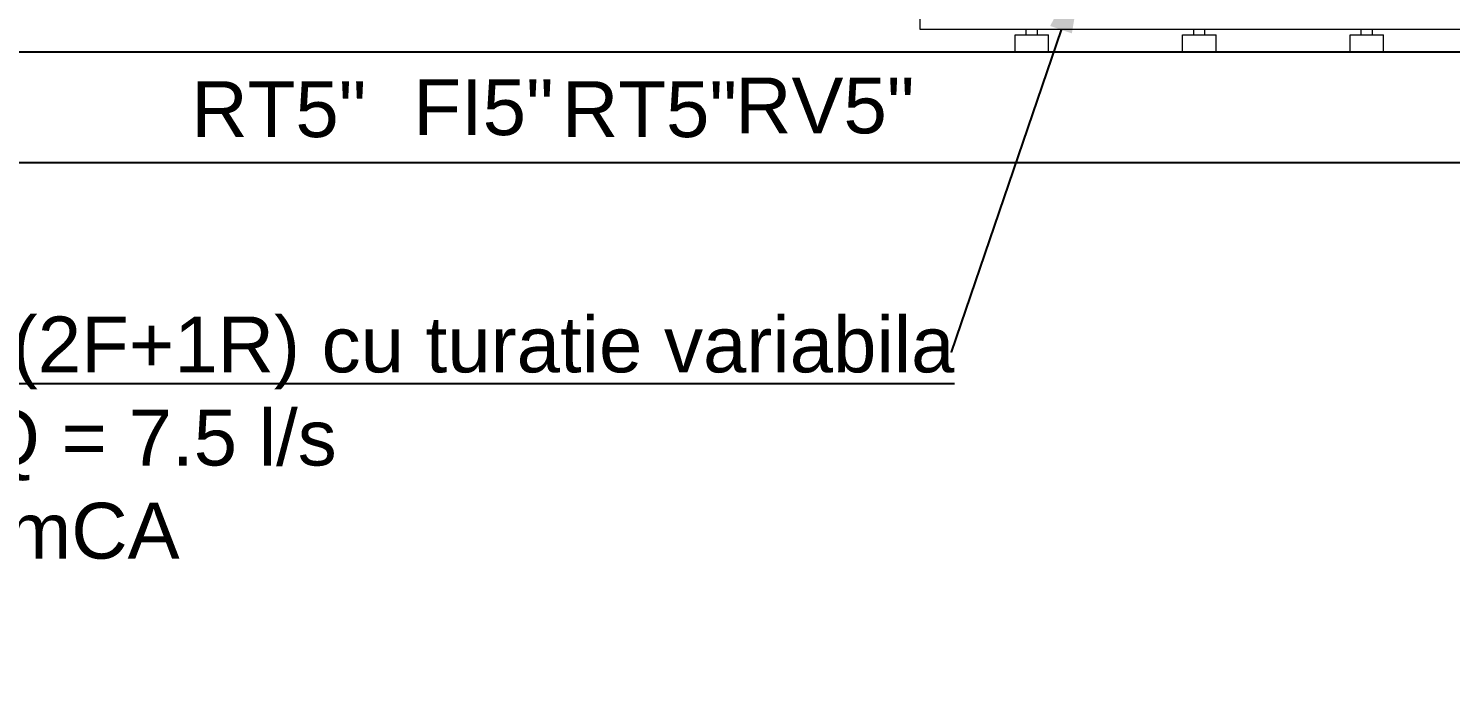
# Model space of a CAD drawing. Header units: millimetres. Extents: x 0 to 53377, y 0 to 36189.
# Drawn here: x 30010 to 32557, y 25508 to 26670 of the extents above; entities that cross this region are included whole.
import ezdxf
from ezdxf import colors
from ezdxf.entities.mleader import LeaderData, LeaderLine
from ezdxf.math import Vec2, Vec3

# ---------------------------------------------------------------- set-up
doc = ezdxf.new("R2010")
doc.units = ezdxf.units.MM
doc.layers.add('MC-SAN-ECHIPAMENTE', color=7, linetype='Continuous', lineweight=0)
doc.layers.add('MC-SAN-VANE', color=7, linetype='Continuous')
doc.layers.add('SAN-MC-TEXT', color=7, linetype='Continuous')
doc.styles.get("Standard").update_dxf_attribs({"font": 'arial.ttf'})

# ---------------------------------------------------------------- blocks, each defined once
blk = doc.blocks.new('A$C2BDD4CF9')
at = {"color": 7, "lineweight": 5}
for p, q in [((575, 0), (575, 250)), ((-235, 0), (-215, 0)), ((65, 0), (85, 0)), ((365, 0), (385, 0)), ((365, 0), (385, 0))]:
    blk.add_line(p, q, dxfattribs=at)
at = {"color": 7, "lineweight": 5, "extrusion": (0, 1, 0)}
for p, q in [((-575, 0), (575, 0)), ((-235, -10), (-235, 0)), ((-215, -10), (-215, 0)), ((65, -10), (65, 0)), ((85, -10), (85, 0)), ((365, -10), (365, 0)), ((365, -10), (365, 0)), ((385, -10), (385, 0)), ((385, -10), (385, 0)), ((-195, -10), (-255, -10)), ((-255, -40), (-255, -10)), ((-195, -40), (-195, -10)), ((105, -10), (45, -10)), ((45, -40), (45, -10)), ((105, -40), (105, -10)), ((405, -10), (345, -10)), ((345, -40), (345, -10)), ((405, -10), (345, -10)), ((345, -40), (345, -10)), ((405, -40), (405, -10)), ((405, -40), (405, -10)), ((-195, -40), (-255, -40)), ((105, -40), (45, -40)), ((405, -40), (345, -40)), ((405, -40), (345, -40))]:
    blk.add_line(p, q, dxfattribs=at)

msp = doc.modelspace()

# ---------------------------------------------------------------- linework, layer by layer
at = {"layer": 'SAN-MC-TEXT'}
for p, q in [((20609.2, 26628.4), (40877.6, 26628.4)), ((7939.9, 26430.2), (40875.1, 26430.2))]:
    msp.add_line(p, q, dxfattribs=at)

# ---------------------------------------------------------------- block references
at = {"layer": 'MC-SAN-ECHIPAMENTE', "color": 1, "xscale": -1}
msp.add_blockref('A$C2BDD4CF9', (32182, 26668.4), dxfattribs=at)

# ---------------------------------------------------------------- texts
at = {"layer": 'SAN-MC-TEXT', "char_height": 100, "attachment_point": 3}
for s, insert, width in [('\\A1;RT5"', (30615.1, 26575.5), 317.327), ('\\A1;FI5" ', (30950.6, 26579.1), 754.71), ('\\A1;RT5"', (31279, 26575.5), 317.327), ('RV5"', (31596.9, 26582.2), 317.327)]:
    msp.add_mtext(s, dxfattribs=dict(at, insert=insert, width=width))

# ---------------------------------------------------------------- leaders
at = {"layer": 'MC-SAN-VANE'}
ml = msp.add_multileader_mtext('Standard', dxfattribs=at)
ml.set_content('\\pxi-2,l2,ql;Vas stocare clor', color=256)
ml.set_leader_properties()
ml.build(insert=Vec2(0, 0))
ml.multileader.update_dxf_attribs({"dogleg_length": 0.36, "arrow_head_size": 100})
ctx = ml.context
ctx.base_point, ctx.char_height, ctx.arrow_head_size, ctx.landing_gap_size, ctx.plane_origin = Vec3(29089.7, 33297.2), 100, 100, 0.09, Vec3(31593.9, 33848.5)
notes = []
notes.append((ctx, [(0, (0, 0, 0), (0, 0), (1, 0), 1, [])]))
ctx.mtext.insert, ctx.mtext.width, ctx.mtext.defined_height, ctx.mtext.flow_direction = Vec3(29089.8, 33343), 4738.622, 742.9, 5
at = {"layer": 'SAN-MC-TEXT'}
ml = msp.add_multileader_mtext('Standard', dxfattribs=at)
ml.set_content('{\\LGrup electropompe pentru apa menajera 3 buc (2F+1R) cu turatie variabila\\P}Debit pompa activa/rezerva: Q = 7.5 l/s\\PInaltime de pompare: 70 mCA', color=256)
ml.set_leader_properties()
ml.build(insert=Vec2(0, 0))
ml.multileader.update_dxf_attribs({"dogleg_length": 0.36, "arrow_head_size": 125})
ctx = ml.context
ctx.base_point, ctx.char_height, ctx.arrow_head_size, ctx.landing_gap_size, ctx.plane_origin = Vec3(27043.3, 26090.5), 100, 125, 0.09, Vec3(38268.5, 26123.4)
ctx.text_align_type = 1
notes.append((ctx, [(1, (1, 1, 0), (31662.4, 26090.5), (-1, 0), 0.36, [(0, [(31899.6, 26786.1)], 0, [])])]))
ctx.mtext.insert, ctx.mtext.width, ctx.mtext.defined_height, ctx.mtext.alignment, ctx.mtext.flow_direction = Vec3(29352.7, 26154.4), 5809.148, 2998.3, 2, 5
for ctx, leaders in notes:
    for number, flags, end, landing, length, lines in leaders:
        leader = LeaderData()
        leader.index, (leader.has_last_leader_line, leader.has_dogleg_vector, leader.attachment_direction) = number, flags
        leader.last_leader_point, leader.dogleg_vector, leader.dogleg_length = Vec3(end), Vec3(landing), length
        for number, points, colour, breaks in lines:
            line = LeaderLine()
            line.index, line.vertices, line.color, line.breaks = number, Vec3.list(points), colors.encode_raw_color(colour), breaks
            leader.lines.append(line)
        ctx.leaders.append(leader)

doc.saveas('drawing.dxf')
